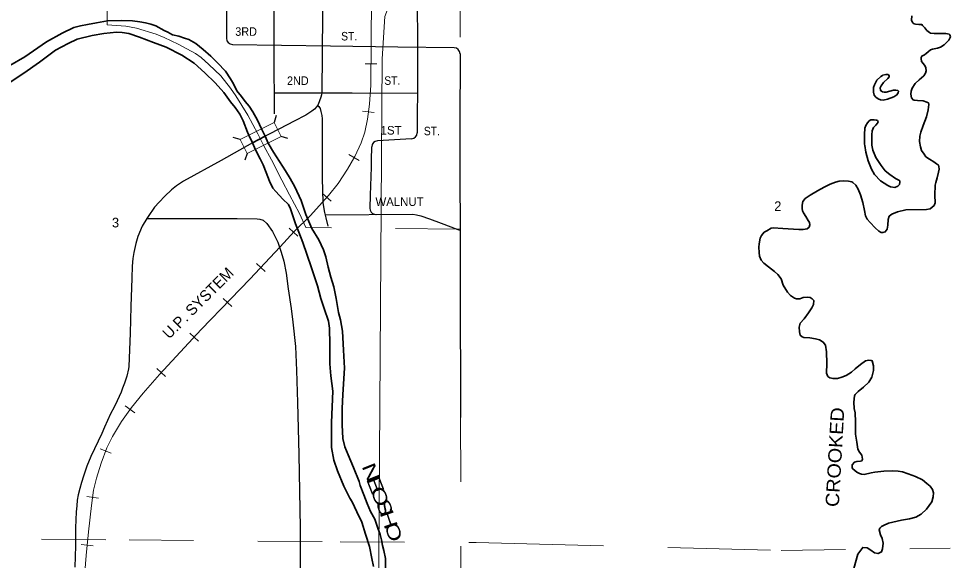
# Model space of a CAD drawing. Extents: x 210.97 to 215.44, y 42.12 to 48.2.
# Drawn here: x 212.466 to 213.915, y 44.99 to 45.832 of the extents above; entities that cross this region are included whole.
import ezdxf
from ezdxf.enums import TextEntityAlignment as Align

# ---------------------------------------------------------------- set-up
doc = ezdxf.new("R2010")
doc.units = 0
doc.header["$LTSCALE"] = 0.0061
doc.linetypes.add('LONG_DASHED', pattern=[7.5, 6, -1.5])
doc.linetypes.add('MEDIUM_DASHED', pattern=[4.5, 3, -1.5])
for name, color, linetype, lineweight in [('14', 7, 'Continuous', 25), ('15', 7, 'MEDIUM_DASHED', 13), ('17', 7, 'Continuous', 13), ('21', 7, 'Continuous', 25), ('25', 7, 'Continuous', 35), ('4', 7, 'LONG_DASHED', 13)]:
    doc.layers.add(name, color=color, linetype=linetype, lineweight=lineweight)
for name, color, linetype in [('29', 7, 'Continuous'), ('45', 7, 'Continuous'), ('49', 7, 'Continuous')]:
    doc.layers.add(name, color=color, linetype=linetype)

msp = doc.modelspace()

# ---------------------------------------------------------------- linework, layer by layer
at = {"layer": '14'}
msp.add_line((213.077273, 45.644886), (213.024053, 45.641667), dxfattribs=at)
for points in [[(212.796402, 47.0125), (212.792424, 46.528409), (212.791667, 46.413258), (212.79072, 46.280871), (212.79072, 46.120455), (212.790152, 45.947348), (212.789394, 45.801136)], [(212.867992, 47.012311), (212.867235, 46.940909), (212.866477, 46.831061), (212.864962, 46.693371), (212.864394, 46.553788), (212.863636, 46.354735), (212.864015, 46.08428), (212.863258, 45.777083), (212.863636, 45.683523)], [(213.153788, 46.522348), (213.143371, 46.519318), (213.136742, 46.516856), (213.12822, 46.513068), (213.119886, 46.50928), (213.107386, 46.502462), (213.099811, 46.497159), (213.095265, 46.492992), (213.091288, 46.488636), (213.088447, 46.482576), (213.0875, 46.480114), (213.087121, 46.478598), (213.086932, 46.464962), (213.086553, 46.421402), (213.085795, 46.354924), (213.085417, 46.220455), (213.085795, 46.096023), (213.085606, 46.004545), (213.085795, 45.905492), (213.086364, 45.746591), (213.086174, 45.654356)], [(212.940909, 46.445644), (212.94053, 46.354735), (212.940909, 46.08428), (212.937689, 45.716288)], [(212.798674, 45.791477), (212.951136, 45.789394), (213.056061, 45.787879), (213.143371, 45.786553)], [(213.152652, 45.777083), (213.152083, 45.666856), (213.152652, 45.423674), (213.153409, 45.211742)], [(212.937689, 45.716288), (212.937121, 45.713068), (212.936174, 45.709848), (212.934091, 45.704167), (212.931818, 45.698295), (212.929735, 45.695076), (212.926136, 45.691098), (212.92197, 45.687879), (212.912689, 45.681439), (212.894886, 45.672348), (212.883523, 45.666667), (212.829924, 45.638636), (212.781061, 45.611174), (212.722727, 45.579167), (212.711742, 45.57178), (212.703977, 45.56572), (212.693371, 45.555682), (212.684848, 45.546591), (212.677462, 45.538447), (212.667424, 45.524242), (212.665341, 45.520833)], [(212.863826, 45.716477), (212.985038, 45.716288), (213.086364, 45.71572)], [(212.930682, 45.69697), (212.933144, 45.694886), (212.935038, 45.692045), (212.936364, 45.6875), (212.9375, 45.681061), (212.938068, 45.675947), (212.938258, 45.652841), (212.938447, 45.583902), (212.939394, 45.546023), (212.94053, 45.539015), (212.942045, 45.530303), (212.944129, 45.522159), (212.94697, 45.509091)], [(213.015152, 45.632576), (213.014583, 45.612311), (213.014205, 45.600758), (213.013068, 45.557386), (213.0125, 45.537121)], [(212.942614, 45.526705), (213.078977, 45.527652), (213.085038, 45.526705), (213.091477, 45.525), (213.105114, 45.520644), (213.123295, 45.513636), (213.149432, 45.504167), (213.152462, 45.50303)], [(212.665341, 45.520833), (212.658523, 45.50928), (212.651326, 45.493182), (212.648295, 45.482197), (212.645076, 45.468371), (212.64375, 45.458712), (212.642803, 45.44697), (212.642235, 45.428409), (212.640909, 45.38447), (212.639773, 45.342803), (212.637689, 45.291288), (212.637121, 45.287311), (212.63428, 45.275947), (212.630682, 45.264962), (212.627652, 45.257197), (212.625379, 45.251326), (212.619508, 45.237689), (212.614773, 45.227652), (212.609091, 45.217235), (212.599811, 45.19697), (212.595455, 45.186742), (212.578598, 45.151136), (212.57197, 45.135985), (212.566856, 45.120644), (212.563826, 45.110795), (212.561364, 45.101515), (212.558902, 45.091856), (212.557386, 45.083333), (212.556439, 45.074621), (212.555682, 45.064962), (212.554735, 45.040152), (212.554356, 45.012121), (212.553409, 44.978977)], [(212.665341, 45.520833), (212.805871, 45.521023), (212.836932, 45.520644), (212.841098, 45.520265), (212.846402, 45.518371), (212.852273, 45.513447), (212.860795, 45.500758), (212.869129, 45.48447), (212.874621, 45.468939), (212.878788, 45.454924), (212.882008, 45.436174), (212.885417, 45.411932), (212.889962, 45.381439), (212.892614, 45.359848), (212.89678, 45.322348), (212.898106, 45.284659), (212.899621, 45.235038), (212.901894, 45.154356), (212.903977, 45.040152), (212.903977, 44.982576), (212.905114, 44.849432), (212.904735, 44.757008), (212.902273, 44.36572)]]:
    msp.add_lwpolyline(points, dxfattribs=at)
for centre, start, end in [((212.798853, 45.801011), 179.81097, 269.39782), ((213.143169, 45.777041), 359.80548, 89.30131), ((213.076695, 45.654312), 273.63445, 359.94844), ((213.024688, 45.63229), 93.43241, 178.05663), ((213.021894, 45.53676), 178.10216, 256.17903), ((213.021894, 45.53676), 268.14624, 270.39788)]:
    msp.add_arc(centre, 0.00947, start, end, dxfattribs=at)
at = {"layer": '15'}
for points in [[(213.153409, 45.211742), (213.154735, 44.7125), (213.153598, 44.36572)], [(211.063068, 45.032576), (211.121591, 45.032386), (211.252652, 45.032008), (211.44375, 45.030492), (211.611932, 45.029545), (211.753409, 45.027652), (212.025379, 45.026326), (212.301705, 45.024053), (212.638258, 45.021591), (212.966288, 45.01875), (213.177652, 45.017424), (213.275947, 45.014773), (213.535417, 45.008333), (213.651894, 45.005114), (213.914962, 45.008523)]]:
    msp.add_lwpolyline(points, dxfattribs=at)
at = {"layer": '17'}
for p, q in [((213.004924, 45.761553), (213.023295, 45.761364)), ((213.001136, 45.687689), (213.019318, 45.685606)), ((212.979735, 45.620265), (212.995833, 45.611174)), ((212.938636, 45.560038), (212.952273, 45.547727)), ((212.886932, 45.506061), (212.900379, 45.493561)), ((212.835985, 45.450947), (212.849432, 45.438447)), ((212.78428, 45.39697), (212.797538, 45.384091)), ((212.732197, 45.342803), (212.745644, 45.330303)), ((212.681061, 45.287879), (212.694508, 45.275379)), ((212.632008, 45.229735), (212.64678, 45.218939)), ((212.592992, 45.163068), (212.610038, 45.156439)), ((212.57197, 45.089205), (212.590152, 45.086553)), ((212.563447, 45.014205), (212.581818, 45.0125))]:
    msp.add_line(p, q, dxfattribs=at)
for points in [[(213.023295, 44.5375), (213.031439, 45.769318), (213.035606, 45.834848), (213.047917, 45.867614), (213.056061, 45.900379)], [(212.563826, 44.906439), (212.571212, 44.997159), (212.574621, 45.034091), (212.579356, 45.075189), (212.582765, 45.098864), (212.5875, 45.117614), (212.594318, 45.14072), (212.603409, 45.164394), (212.612311, 45.182197), (212.625947, 45.205492), (212.641477, 45.227083), (212.659659, 45.249432), (212.685038, 45.278409), (212.75, 45.348295), (212.796402, 45.396023), (212.825947, 45.426515), (212.873106, 45.477083), (212.894697, 45.500758), (212.919508, 45.525), (212.948295, 45.556818), (212.962879, 45.575379), (212.977652, 45.597727), (212.989015, 45.617614), (212.998864, 45.638447), (213.004356, 45.655114), (213.008902, 45.675379), (213.011742, 45.698485), (213.014015, 45.72822), (213.014773, 45.864205)], [(212.563826, 44.906439), (212.571212, 44.997159), (212.574621, 45.034091), (212.579356, 45.075189), (212.582765, 45.098864), (212.5875, 45.117614), (212.594318, 45.14072), (212.603409, 45.164394), (212.612311, 45.182197), (212.625947, 45.205492), (212.641477, 45.227083), (212.659659, 45.249432), (212.685038, 45.278409), (212.75, 45.348295), (212.796402, 45.396023), (212.825947, 45.426515), (212.873106, 45.477083), (212.894697, 45.500758), (212.919508, 45.525), (212.948295, 45.556818), (212.962879, 45.575379), (212.977652, 45.597727), (212.989015, 45.617614), (212.998864, 45.638447), (213.004356, 45.655114), (213.008902, 45.675379), (213.011742, 45.698485), (213.014015, 45.72822), (213.014773, 45.864205)]]:
    msp.add_lwpolyline(points, dxfattribs=at)
at = {"layer": '21'}
for p, q in [((212.866856, 45.680871), (212.863636, 45.670076)), ((212.810606, 45.64375), (212.8, 45.647159)), ((212.885038, 45.645265), (212.874242, 45.648485)), ((212.821402, 45.622159), (212.817992, 45.611553))]:
    msp.add_line(p, q, dxfattribs=at)
at = {"layer": '21', "lineweight": 13}
msp.add_lwpolyline([(212.821402, 45.622159), (212.874242, 45.648485), (212.863636, 45.670076), (212.810606, 45.64375)], close=True, dxfattribs=at)
at = {"layer": '25'}
msp.add_line((212.841856, 45.613636), (212.834659, 45.627841), dxfattribs=at)
for points in [[(213.915152, 45.803598), (213.914583, 45.80625), (213.913068, 45.807576), (213.907955, 45.808523), (213.902841, 45.808523), (213.896591, 45.808523), (213.889773, 45.808712), (213.88447, 45.808902), (213.882576, 45.809848), (213.878788, 45.813258), (213.875568, 45.817424), (213.87197, 45.821212), (213.870833, 45.822348), (213.865909, 45.822727), (213.860985, 45.823106), (213.859091, 45.823674), (213.857197, 45.824811), (213.855871, 45.826894), (213.854924, 45.829356), (213.855303, 45.835985)], [(212.800189, 45.730492), (212.795455, 45.737879), (212.787689, 45.75), (212.775379, 45.762879), (212.765152, 45.773485), (212.75303, 45.783523), (212.741667, 45.793182), (212.730682, 45.799242), (212.723864, 45.801515), (212.715152, 45.804167), (212.705492, 45.806439), (212.698295, 45.810417), (212.692614, 45.813068), (212.679545, 45.820265), (212.67178, 45.823295), (212.663447, 45.825189), (212.654545, 45.826894), (212.643371, 45.82822), (212.626515, 45.828788), (212.604167, 45.82803), (212.587121, 45.825), (212.573106, 45.822348), (212.562311, 45.820455), (212.551894, 45.817803), (212.534091, 45.808902), (212.509659, 45.795833), (212.475568, 45.772538), (212.452462, 45.758712)], [(212.449811, 45.730871), (212.474053, 45.74697), (212.498485, 45.763826), (212.523674, 45.782576), (212.542992, 45.793182), (212.557386, 45.8), (212.580492, 45.805303), (212.598674, 45.808333), (212.618182, 45.810417), (212.627273, 45.809848), (212.637311, 45.808333), (212.654167, 45.802652), (212.675947, 45.794318), (212.695644, 45.7875), (212.719886, 45.774811), (212.739205, 45.762311), (212.755682, 45.747348), (212.771591, 45.731629), (212.785038, 45.717045), (212.795644, 45.702273), (212.80303, 45.693371), (212.810417, 45.683333), (212.81553, 45.672727), (212.822159, 45.655303), (212.824242, 45.650379), (212.829924, 45.638447), (212.849621, 45.648864), (212.843939, 45.660606)], [(213.873295, 45.761174), (213.870265, 45.764962), (213.869697, 45.769697), (213.869697, 45.771212), (213.870833, 45.773485), (213.874811, 45.775568), (213.877462, 45.777652), (213.880492, 45.780303), (213.884091, 45.783144), (213.8875, 45.78428), (213.894886, 45.785606), (213.9, 45.787311), (213.905492, 45.790909), (213.912879, 45.798295), (213.915152, 45.803598)], [(213.621023, 45.456439), (213.618371, 45.4625), (213.617803, 45.467992), (213.617045, 45.476326), (213.617614, 45.481818), (213.619129, 45.490341), (213.621402, 45.494508), (213.625758, 45.499621), (213.629924, 45.502083), (213.636364, 45.505871), (213.639773, 45.506439), (213.654545, 45.505682), (213.679735, 45.503977), (213.686364, 45.503977), (213.692424, 45.505114), (213.695644, 45.507765), (213.69678, 45.510985), (213.696212, 45.514583), (213.694129, 45.518182), (213.69053, 45.524053), (213.686932, 45.529735), (213.685038, 45.532955), (213.68447, 45.536553), (213.68447, 45.541667), (213.685795, 45.547538), (213.689583, 45.552273), (213.697159, 45.557386), (213.708712, 45.564205), (213.71875, 45.569886), (213.728409, 45.574432), (213.736364, 45.577652), (213.742045, 45.579167), (213.749242, 45.579545), (213.756629, 45.579167), (213.761742, 45.57803), (213.763258, 45.577083), (213.768371, 45.572727), (213.771591, 45.566856), (213.775189, 45.557765), (213.778788, 45.546023), (213.781439, 45.533712), (213.783333, 45.525), (213.785985, 45.520076), (213.790341, 45.514583), (213.798295, 45.506629), (213.803788, 45.501136), (213.807386, 45.499242), (213.810227, 45.499242), (213.814015, 45.500379), (213.817045, 45.504545), (213.817803, 45.510606), (213.818182, 45.519508), (213.820076, 45.524621), (213.824242, 45.527841), (213.832955, 45.53125), (213.845644, 45.53428), (213.87822, 45.535038), (213.883523, 45.536174), (213.886932, 45.538447), (213.890152, 45.541477), (213.891477, 45.545455), (213.891098, 45.557197), (213.891667, 45.573106), (213.892424, 45.576894), (213.894508, 45.58428), (213.896591, 45.593182), (213.897727, 45.597917), (213.897159, 45.601894), (213.896591, 45.603977), (213.89375, 45.605871), (213.889394, 45.60928), (213.882576, 45.613068), (213.877083, 45.617045), (213.874242, 45.620833), (213.870265, 45.626894), (213.868561, 45.632197), (213.867235, 45.64053), (213.867614, 45.649242), (213.869318, 45.655114), (213.873106, 45.66553), (213.877841, 45.679167), (213.880871, 45.689962), (213.881818, 45.698106), (213.881061, 45.700568), (213.878598, 45.702083), (213.872727, 45.703788), (213.864205, 45.704545), (213.859091, 45.705114), (213.857197, 45.705682), (213.854924, 45.708333), (213.853788, 45.714394), (213.854356, 45.719129), (213.855682, 45.723674), (213.860227, 45.731061), (213.866856, 45.736742), (213.873864, 45.742803), (213.876515, 45.74678), (213.877273, 45.750568), (213.876894, 45.755114), (213.875758, 45.757576), (213.873295, 45.761174)], [(213.807955, 45.71875), (213.807576, 45.718939), (213.806629, 45.720644), (213.806061, 45.723864), (213.807386, 45.727273), (213.811174, 45.732197), (213.817803, 45.738826), (213.819886, 45.741098), (213.820076, 45.742803), (213.818939, 45.744318), (213.817803, 45.744697), (213.814962, 45.744886), (213.810227, 45.743939), (213.80947, 45.743371)], [(212.843939, 45.660606), (212.837689, 45.673674), (212.830303, 45.686742), (212.824811, 45.695644), (212.818561, 45.70303), (212.812879, 45.710795), (212.805303, 45.719697), (212.800189, 45.730492)], [(213.80947, 45.743371), (213.807197, 45.741856), (213.800947, 45.735795), (213.79697, 45.728788), (213.795644, 45.724621), (213.795644, 45.717614), (213.796591, 45.712879), (213.799432, 45.709659), (213.802841, 45.707197), (213.806629, 45.705682), (213.810417, 45.705114), (213.817614, 45.706629), (213.827273, 45.710038), (213.832008, 45.713068), (213.833902, 45.716288), (213.83428, 45.718939), (213.833333, 45.720076), (213.830303, 45.720644), (213.826894, 45.720265), (213.820833, 45.718939), (213.81553, 45.717614), (213.812311, 45.717614), (213.80947, 45.717992), (213.807955, 45.71875)], [(213.782008, 45.63428), (213.781629, 45.636742), (213.781439, 45.651515), (213.782386, 45.661174), (213.783523, 45.665341), (213.786364, 45.669697), (213.789015, 45.672917), (213.791288, 45.674242), (213.796402, 45.674432), (213.796591, 45.674432)], [(213.796591, 45.674432), (213.800379, 45.674053), (213.801894, 45.673106), (213.802652, 45.671402), (213.801894, 45.669129), (213.799053, 45.666288), (213.795644, 45.6625), (213.793561, 45.657197), (213.792803, 45.651326), (213.792992, 45.641288)], [(212.834659, 45.627841), (212.829924, 45.638447), (212.849621, 45.648864), (212.853977, 45.638068), (212.862311, 45.624242), (212.881061, 45.595076), (212.888447, 45.583144), (212.895833, 45.570265), (212.905303, 45.549053), (212.912689, 45.527083), (212.922159, 45.505682), (212.933144, 45.487689), (212.94053, 45.472159), (212.94375, 45.461553), (212.947727, 45.445265), (212.951705, 45.429924), (212.956439, 45.414773), (212.959848, 45.39697), (212.963636, 45.375189), (212.966477, 45.363826), (212.969697, 45.346023), (212.971591, 45.316667), (212.972917, 45.288447), (212.970455, 45.247348), (212.969318, 45.225947), (212.969318, 45.200568), (212.970265, 45.179167), (212.973485, 45.166288), (212.978598, 45.153977), (212.987121, 45.133902), (212.995833, 45.112121), (212.997159, 45.106061), (213.002841, 45.091477), (213.008333, 45.07803), (213.013447, 45.065909), (213.020076, 45.053977), (213.025, 45.039583), (213.028409, 45.029924)], [(213.792992, 45.641288), (213.792992, 45.635038), (213.794697, 45.627083), (213.799242, 45.61572), (213.807386, 45.60322), (213.814015, 45.595265), (213.821212, 45.589205), (213.829735, 45.583144), (213.835227, 45.580682), (213.836553, 45.579545), (213.836742, 45.577273), (213.835985, 45.573674), (213.833523, 45.571212), (213.828788, 45.569318), (213.82197, 45.570265), (213.817803, 45.572159), (213.806439, 45.579735), (213.797159, 45.589205), (213.792424, 45.597727), (213.787121, 45.610795), (213.783523, 45.624242), (213.782008, 45.63428)], [(213.017803, 44.980114), (213.01553, 44.992803), (213.011742, 45.011364), (213.005492, 45.030682), (212.999811, 45.049053), (212.992045, 45.064962), (212.984848, 45.080492), (212.981061, 45.086364), (212.972159, 45.105114), (212.961932, 45.128977), (212.95625, 45.145455), (212.952841, 45.164962), (212.952462, 45.203788), (212.954735, 45.252652), (212.951894, 45.276705), (212.950189, 45.295265), (212.950379, 45.325189), (212.949811, 45.350568), (212.948106, 45.361742), (212.941288, 45.381439), (212.936364, 45.396591), (212.931061, 45.416667), (212.921212, 45.445833), (212.908144, 45.483523), (212.902083, 45.499621), (212.89697, 45.512879), (212.892992, 45.523485), (212.889015, 45.536174), (212.885606, 45.542992), (212.877273, 45.551326), (212.866098, 45.563258), (212.861364, 45.568182), (212.856061, 45.578977), (212.850947, 45.592614), (212.846591, 45.604356), (212.841856, 45.613636)], [(213.776894, 45.123674), (213.773864, 45.124811), (213.769886, 45.126705), (213.763258, 45.132008), (213.762689, 45.133333), (213.762311, 45.136742), (213.762689, 45.138447), (213.765909, 45.142614), (213.769886, 45.143182), (213.775189, 45.14375), (213.777462, 45.144318), (213.777841, 45.145455), (213.778409, 45.147159), (213.777462, 45.15322), (213.774053, 45.157765), (213.771023, 45.1625), (213.769697, 45.173485), (213.767614, 45.185985), (213.767614, 45.205303), (213.767235, 45.218939), (213.765341, 45.225568), (213.764962, 45.235606), (213.765909, 45.245455), (213.766856, 45.247727), (213.771591, 45.252083), (213.780114, 45.258902), (213.788258, 45.266667), (213.792803, 45.274432), (213.795833, 45.284848), (213.795644, 45.292045), (213.793561, 45.3), (213.791856, 45.300568), (213.788447, 45.300758), (213.783333, 45.299811), (213.775189, 45.294129), (213.767235, 45.287311), (213.761174, 45.282386), (213.75322, 45.277273), (213.746591, 45.274621), (213.739583, 45.272538), (213.732765, 45.272348), (213.727841, 45.273485), (213.724621, 45.275758), (213.722727, 45.280492), (213.723106, 45.295455), (213.722348, 45.313636), (213.721212, 45.324432), (213.717424, 45.328977), (213.711553, 45.332576), (213.705303, 45.33428), (213.696591, 45.335606), (213.6875, 45.336364), (213.684848, 45.337121), (213.681818, 45.339583), (213.680492, 45.345076), (213.679924, 45.352273), (213.681629, 45.358144), (213.687879, 45.365341), (213.694697, 45.374621), (213.699811, 45.382008), (213.702083, 45.3875), (213.702652, 45.39375), (213.700379, 45.396023), (213.697348, 45.398295), (213.693371, 45.398674), (213.686364, 45.398106), (213.680871, 45.396212), (213.675947, 45.396023), (213.672538, 45.397159), (213.666477, 45.401326), (213.661932, 45.406818), (213.655303, 45.417614), (213.651894, 45.427273), (213.646591, 45.433902), (213.641667, 45.438826), (213.632197, 45.445833), (213.625, 45.451515), (213.621023, 45.456439)], [(213.764962, 44.977273), (213.771402, 44.999242), (213.778977, 45.009848), (213.785795, 45.00947), (213.791288, 45.005871), (213.79697, 45.001515), (213.802841, 45.000379), (213.807955, 45.00303), (213.809659, 45.007576), (213.810417, 45.016288), (213.808902, 45.023864), (213.806439, 45.029356), (213.804356, 45.037121), (213.805492, 45.039773), (213.807955, 45.042235), (213.811364, 45.043939), (213.81875, 45.047727), (213.839394, 45.052273), (213.851515, 45.054167), (213.861364, 45.056818), (213.869886, 45.061553), (213.87822, 45.069318), (213.886174, 45.080871), (213.888636, 45.088636), (213.889015, 45.094886), (213.887311, 45.1), (213.883712, 45.105114), (213.878598, 45.10947), (213.871591, 45.114773), (213.860985, 45.120076), (213.849432, 45.124053), (213.84053, 45.127273), (213.833902, 45.12822), (213.824432, 45.128788), (213.811742, 45.128598), (213.797727, 45.126705), (213.791856, 45.125568), (213.781061, 45.123295), (213.776894, 45.123674)], [(213.028409, 45.029924), (213.030682, 45.02178), (213.032197, 45.012879), (213.034091, 45.005114), (213.036742, 44.992614), (213.036742, 44.973295)]]:
    msp.add_lwpolyline(points, dxfattribs=at)
at = {"layer": '4'}
for points in [[(212.603598, 45.82178), (212.605114, 46.010606), (212.469129, 46.011932), (212.46875, 46.138258), (212.504924, 46.138826), (212.506629, 46.430492), (212.506818, 46.514015), (212.649621, 46.512311)], [(213.152841, 45.90303), (213.152462, 45.504545), (212.912879, 45.506818), (212.90303, 45.528598), (212.887311, 45.557576), (212.875379, 45.580492), (212.85947, 45.612121), (212.847727, 45.633902), (212.838068, 45.652462), (212.822348, 45.681818), (212.803977, 45.711932), (212.795455, 45.723485), (212.780492, 45.742614), (212.762121, 45.760417), (212.750189, 45.771023), (212.741098, 45.777273), (212.714015, 45.791856), (212.692424, 45.802273), (212.680114, 45.807576), (212.649621, 45.817045), (212.632765, 45.819886), (212.603598, 45.82178)]]:
    msp.add_lwpolyline(points, dxfattribs=at)

# ---------------------------------------------------------------- texts
at = {"layer": '17'}
msp.add_text('U.P. SYSTEM', height=0.017, rotation=45, dxfattribs=at).set_placement((212.751092, 45.383668), align=Align.CENTER)
at = {"layer": '29'}
for s, rotation, width, p in [('CROOKED', 86.762, 1.1, (213.745984, 45.149601)), ('N', 291.801, 1.45, (213.00474, 45.122619)), ('E', 291.286, 1.5, (213.011233, 45.103308)), ('O', 292.218, 1.45, (213.018472, 45.085189)), ('S', 292.874, 1.35, (213.025677, 45.068064)), ('H', 288.886, 1.5, (213.031988, 45.050057)), ('O', 289.44, 1.4, (213.039374, 45.030645))]:
    msp.add_text(s, height=0.02083, rotation=rotation, dxfattribs=dict(at, width=width)).set_placement(p, align=Align.CENTER)
at = {"layer": '45'}
for s, p in [('2', (213.64678, 45.532765)), ('3', (212.616856, 45.507197))]:
    msp.add_text(s, height=0.01496, dxfattribs=at).set_placement(p, align=Align.CENTER)
at = {"layer": '49'}
for s, width, p in [('3RD', 0.95, (212.819886, 45.804924)), ('ST.', 0.9, (212.980208, 45.797727)), ('2ND', 0.95, (212.900379, 45.728598)), ('ST.', 0.9, (213.047254, 45.728788)), ('ST.', 0.9, (213.108807, 45.650379))]:
    msp.add_text(s, height=0.01326, dxfattribs=dict(at, width=width)).set_placement(p, align=Align.CENTER)
for s, p in [('1ST', (213.04536, 45.651515)), ('WALNUT', (213.058523, 45.54053))]:
    msp.add_text(s, height=0.01326, dxfattribs=at).set_placement(p, align=Align.CENTER)

doc.saveas('drawing.dxf')
